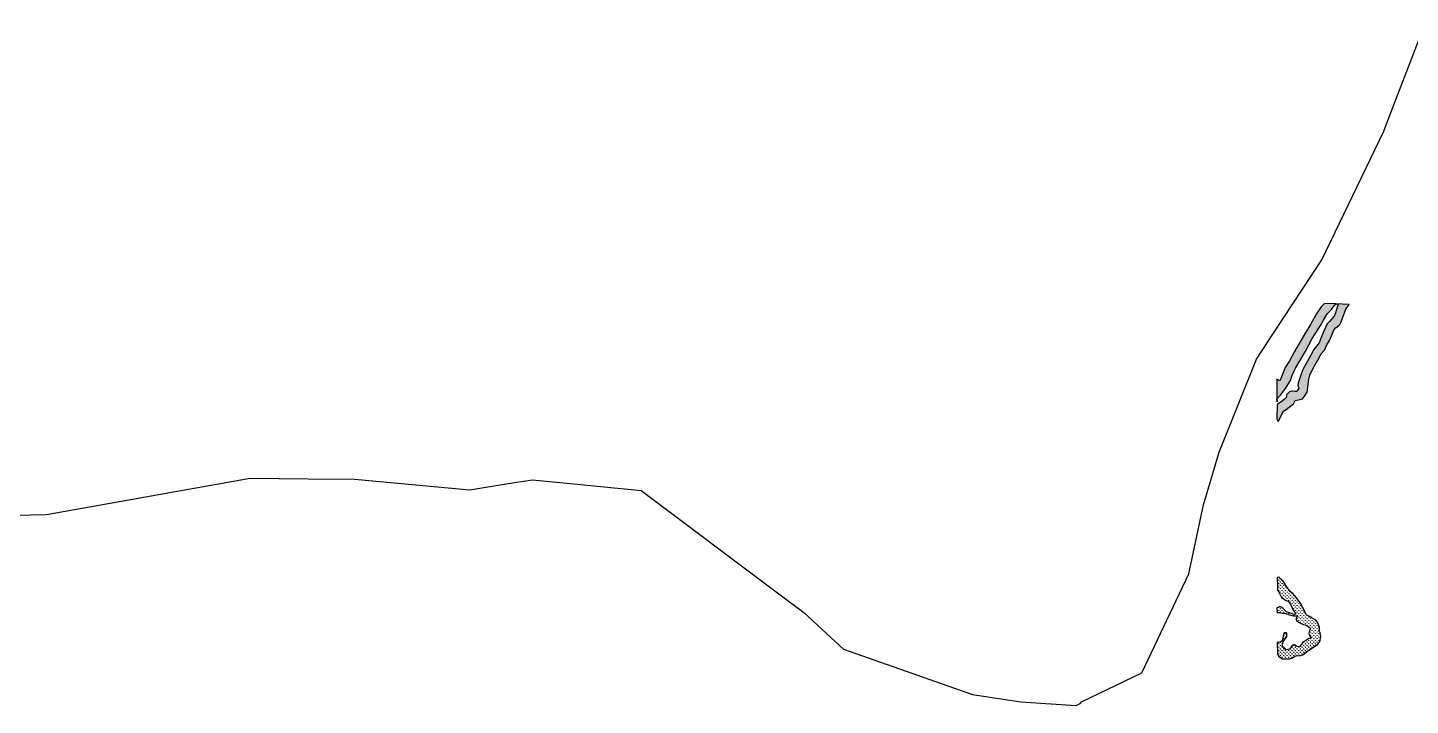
# Model space of a CAD drawing. Header units: metres. Extents: x 273377 to 358923, y 1974345 to 2116525.
# Drawn here: x 294704 to 302129, y 1988932 to 1992570 of the extents above; entities that cross this region are included whole.
import ezdxf

# ---------------------------------------------------------------- set-up
doc = ezdxf.new("R2010")
doc.units = ezdxf.units.M
doc.header["$MEASUREMENT"] = 0
doc.layers.add('DISTRICT BOUNDRY', color=86, linetype='Continuous')
doc.layers.add('MANGROOVES BUFFER ZONE', color=120, linetype='Continuous')
pattern_1 = [(90, (0, 0), (-8.98025612, 8.98025612), [2.38125, -15.57926224]), (45, (0, 0), (-8.98025612, 8.98025612), [2.38125, -10.31875]), (135, (0, 0), (-8.98025612, -8.98025612), [2.38125, -10.31875])]

msp = doc.modelspace()

# ---------------------------------------------------------------- hatches: boundary and pattern name
at = {"layer": 'MANGROOVES BUFFER ZONE'}
h = msp.add_hatch(dxfattribs=at)
h.set_pattern_fill('GRASS', color=256, scale=0.5)
h.set_pattern_definition(pattern_1)
h.paths.add_polyline_path([(301683.3, 1991034.5), (301704.1, 1991055.1), (301716, 1991071.2), (301724.3, 1991082.4), (301728.8, 1991086.3), (301735.8, 1991087.3), (301737, 1991087.1), (301738.3, 1991086.4), (301741.2, 1991081.2), (301737.3, 1991074.9), (301728.2, 1991039.6), (301721.1, 1991022), (301695.7, 1990992), (301682.6, 1990979.8), (301662.9, 1990937.7), (301650.3, 1990906.2), (301640.2, 1990878.9), (301611.2, 1990842.2), (301594.1, 1990811.9), (301552.4, 1990734.2), (301540, 1990699.7), (301527.8, 1990662.2), (301525.4, 1990648.8), (301529.2, 1990641.3), (301530.7, 1990634.8), (301525.6, 1990626.5), (301521.8, 1990620.8), (301517.3, 1990617.5), (301510.2, 1990617.8), (301498.8, 1990619.1), (301492.6, 1990619.1), (301479.7, 1990614.4), (301463.6, 1990599.2), (301463.6, 1990585.7), (301459.4, 1990580.4), (301451.6, 1990574.7), (301436.5, 1990561.8), (301424.1, 1990553.8), (301417.5, 1990548.9), (301414.5, 1990548), (301412.6, 1990470.7), (301419, 1990456.2), (301447.7, 1990511.2), (301462, 1990521), (301502.3, 1990551.4), (301510, 1990568), (301528.1, 1990571.8), (301549.3, 1990577.6), (301562.8, 1990592.8), (301575.5, 1990613), (301583.8, 1990683), (301589.8, 1990705.1), (301606.1, 1990738.7), (301639.8, 1990798.4), (301648.9, 1990816.5), (301669.2, 1990838.5), (301680.7, 1990867.4), (301694.4, 1990891.1), (301719.9, 1990949.3), (301727.4, 1990959.2), (301737, 1990964.6), (301749.9, 1990975.8), (301758.4, 1990991.2), (301764.7, 1991011.2), (301783, 1991059.3), (301800.2, 1991083.7), (301727.8, 1991088.3), (301696.6, 1991089.7), (301667.1, 1991087.2), (301663.4, 1991084.3), (301659.2, 1991080.9), (301650.6, 1991072.2), (301626.8, 1991036.9), (301593.6, 1990977.3), (301557.5, 1990918.1), (301506.4, 1990832.2), (301480.9, 1990781.4), (301457.4, 1990745.7), (301446, 1990716.7), (301428.4, 1990674.3), (301411.5, 1990682.7), (301412, 1990576.7), (301431.3, 1990597.7), (301458.8, 1990633.1), (301485.3, 1990676.1), (301491.4, 1990693.9), (301503.6, 1990723.7), (301514.8, 1990744.9), (301546.4, 1990799.1), (301564.5, 1990829.2), (301602.7, 1990901.2), (301621.5, 1990931.2), (301646.6, 1990971.9), (301662.6, 1991000.1)])
h = msp.add_hatch(dxfattribs=at)
h.set_pattern_fill('GRASS', color=256, scale=0.5)
h.set_pattern_definition(pattern_1)
h.paths.add_polyline_path([(301580.8, 1989225.6), (301588.8, 1989232), (301631.1, 1989259.3), (301643.9, 1989273.4), (301648.9, 1989301.2), (301644.2, 1989323), (301640.4, 1989328.4), (301641.6, 1989334.9), (301641.2, 1989352.4), (301632.9, 1989374.5), (301621.6, 1989388.7), (301596.3, 1989404.4), (301588.7, 1989408.2), (301574.7, 1989415.1), (301569.4, 1989419.6), (301558.4, 1989442.8), (301538.6, 1989481), (301516.7, 1989510.3), (301499, 1989532.4), (301484.6, 1989543.3), (301468.8, 1989563), (301451, 1989590), (301443.9, 1989600.5), (301427.4, 1989614.8), (301425.1, 1989620), (301414.6, 1989618.2), (301416.6, 1989571), (301416.3, 1989550.9), (301422.4, 1989540.9), (301432, 1989521.3), (301438.3, 1989511.1), (301462.1, 1989495), (301473.4, 1989490.6), (301483.2, 1989477.1), (301492.1, 1989461.5), (301500.9, 1989443.6), (301513.5, 1989427.8), (301511.8, 1989424), (301511.8, 1989421.3), (301507, 1989420.5), (301498.8, 1989422), (301479.9, 1989428.4), (301465.8, 1989433), (301444.6, 1989453.1), (301436.1, 1989458.7), (301431.7, 1989461.2), (301427.4, 1989461.2), (301421, 1989457.3), (301417.5, 1989456.5), (301411.9, 1989454.9), (301413.7, 1989430.9), (301426, 1989430.5), (301434.4, 1989428), (301443.1, 1989427.2), (301452, 1989426.4), (301460.9, 1989425.2), (301473.6, 1989419.2), (301502.1, 1989412), (301512.8, 1989412.8), (301521.4, 1989411.1), (301517.3, 1989401.2), (301514.7, 1989395.5), (301519.5, 1989386.6), (301529, 1989378.6), (301553.9, 1989366.9), (301570.3, 1989363.2), (301589.4, 1989350.8), (301591.3, 1989345.8), (301589.5, 1989338), (301587.1, 1989334.6), (301584.3, 1989320.1), (301586.3, 1989312.6), (301588.9, 1989306.1), (301592.6, 1989299.6), (301598.7, 1989296.5), (301595.4, 1989292.7), (301584.6, 1989290.6), (301571.4, 1989281.8), (301552.7, 1989271.4), (301536.3, 1989248.4), (301532, 1989246.5), (301526.8, 1989246.4), (301519.9, 1989248.5), (301511.7, 1989254.5), (301507.1, 1989256.3), (301503.5, 1989257), (301496.1, 1989254.5), (301488.7, 1989245.3), (301484.7, 1989237.8), (301479.6, 1989233.6), (301471.8, 1989231.7), (301462.1, 1989230.9), (301458.1, 1989233), (301452.6, 1989238.4), (301450.9, 1989244.7), (301444, 1989245.5), (301442.3, 1989247.8), (301441.9, 1989260.7), (301446.7, 1989272.7), (301465.5, 1989301.3), (301465.5, 1989308.6), (301465.5, 1989314.2), (301465.5, 1989318.6), (301464, 1989321.4), (301458.3, 1989323.2), (301451, 1989321.4), (301447.8, 1989311.3), (301444, 1989293.7), (301440.1, 1989278), (301433.3, 1989273.1), (301421.5, 1989270.1), (301414.6, 1989271.3), (301416.8, 1989207.5), (301422, 1989195.7), (301434, 1989187.8), (301442.7, 1989182.2), (301449.9, 1989181), (301460.3, 1989181), (301481.2, 1989181.2), (301495.9, 1989187.1), (301507, 1989195), (301516.5, 1989198.7), (301539.9, 1989200.3), (301551.5, 1989202.4)])

# ---------------------------------------------------------------- linework, layer by layer
at = {"layer": 'DISTRICT BOUNDRY'}
msp.add_polyline3d([(294646.1, 1989952.5, 0), (294719.4, 1989954.4, 0), (294805.7, 1989956.7, 0), (295898.7, 1990151.9, 0), (296210.9, 1990148.6, 0), (296459.9, 1990146, 0), (297078.3, 1990088.4, 0), (297154.3, 1990100.8, 0), (297318.7, 1990127.7, 0), (297415.2, 1990143.5, 0), (297747, 1990110.8, 0), (297999.3, 1990086, 0), (298745.2, 1989526.2, 0), (298872.5, 1989430.6, 0), (298970.2, 1989340.1, 0), (299084.5, 1989234.1, 0), (299778, 1988989.7, 0), (300038.3, 1988950.3, 0), (300334.9, 1988932.1, 0), (300356.6, 1988942.1, 0), (300363.4, 1988951.3, 0), (300687.7, 1989106.4, 0), (300940.3, 1989638, 0), (300945.7, 1989663.3, 0), (301018.7, 1990007.8, 0), (301103, 1990291.9, 0), (301303.1, 1990790.6, 0), (301395.3, 1990931, 0), (301653.6, 1991324.3, 0), (301986.5, 1992013.8, 0), (301999.6, 1992047.8, 0), (302200.7, 1992570.2, 0)], dxfattribs=at)
at = {"layer": 'MANGROOVES BUFFER ZONE', "flags": 128}
for points in [[(301800.2, 1991083.7), (301727.8, 1991088.3), (301696.6, 1991089.7), (301667.1, 1991087.2), (301663.4, 1991084.3), (301659.2, 1991080.9), (301650.6, 1991072.2), (301626.8, 1991036.9), (301593.6, 1990977.3), (301557.5, 1990918.1), (301506.4, 1990832.2), (301480.9, 1990781.4), (301457.4, 1990745.7), (301446, 1990716.7), (301428.4, 1990674.3), (301411.5, 1990682.7), (301412, 1990576.6), (301413.4, 1990560.6), (301412.1, 1990576.8), (301431.3, 1990597.7), (301458.8, 1990633.1), (301485.3, 1990676.1), (301491.4, 1990693.9), (301503.6, 1990723.7), (301514.8, 1990744.9), (301546.4, 1990799.1), (301564.5, 1990829.2), (301602.7, 1990901.2), (301621.5, 1990931.2), (301646.6, 1990971.9), (301662.6, 1991000.1), (301683.3, 1991034.5), (301704.1, 1991055.1), (301716, 1991071.2), (301724.3, 1991082.4), (301728.8, 1991086.3), (301735.8, 1991087.3), (301737, 1991087.1), (301738.3, 1991086.4), (301741.2, 1991081.2), (301737.3, 1991074.9), (301728.2, 1991039.6), (301721.1, 1991022), (301695.7, 1990992), (301682.6, 1990979.8), (301662.9, 1990937.7), (301650.3, 1990906.2), (301640.2, 1990878.9), (301611.2, 1990842.2), (301594.1, 1990811.9), (301552.4, 1990734.2), (301540, 1990699.7), (301527.8, 1990662.2), (301525.4, 1990648.8), (301529.2, 1990641.3), (301530.7, 1990634.8), (301525.6, 1990626.5), (301521.8, 1990620.8), (301517.3, 1990617.5), (301510.2, 1990617.8), (301498.8, 1990619.1), (301492.6, 1990619.1), (301479.7, 1990614.4), (301463.6, 1990599.2), (301463.6, 1990585.7), (301459.4, 1990580.4), (301451.6, 1990574.7), (301436.5, 1990561.8), (301424.1, 1990553.8), (301417.5, 1990548.9), (301414.5, 1990547.9), (301414.5, 1990547.8), (301412.6, 1990470.7), (301419, 1990456.2), (301447.7, 1990511.2), (301462, 1990521), (301502.3, 1990551.4), (301510, 1990568), (301528.1, 1990571.8), (301549.3, 1990577.6), (301562.8, 1990592.8), (301575.5, 1990613), (301583.8, 1990683), (301589.8, 1990705.1), (301606.1, 1990738.7), (301639.8, 1990798.4), (301648.9, 1990816.5), (301669.2, 1990838.5), (301680.7, 1990867.4), (301694.4, 1990891.1), (301719.9, 1990949.3), (301727.4, 1990959.2), (301737, 1990964.6), (301749.9, 1990975.8), (301758.4, 1990991.2), (301764.7, 1991011.2), (301783, 1991059.3)], [(301631.1, 1989259.3), (301643.9, 1989273.4), (301648.9, 1989301.2), (301644.2, 1989323), (301640.4, 1989328.4), (301641.6, 1989334.9), (301641.2, 1989352.4), (301632.9, 1989374.5), (301621.6, 1989388.7), (301596.3, 1989404.4), (301588.7, 1989408.2), (301574.7, 1989415.1), (301569.4, 1989419.6), (301558.4, 1989442.8), (301538.6, 1989481), (301516.7, 1989510.3), (301499, 1989532.4), (301484.6, 1989543.3), (301468.8, 1989563), (301451, 1989590), (301443.9, 1989600.5), (301427.4, 1989614.8), (301425.1, 1989620), (301414.6, 1989618.2), (301416.6, 1989571), (301416.3, 1989550.9), (301422.4, 1989540.9), (301432, 1989521.3), (301438.3, 1989511.1), (301462.1, 1989495), (301473.4, 1989490.6), (301483.2, 1989477.1), (301492.1, 1989461.5), (301500.9, 1989443.6), (301513.5, 1989427.8), (301511.8, 1989424), (301511.8, 1989421.3), (301507, 1989420.5), (301498.8, 1989422), (301479.9, 1989428.4), (301465.8, 1989433), (301444.6, 1989453.1), (301436.1, 1989458.7), (301431.7, 1989461.2), (301427.4, 1989461.2), (301421, 1989457.3), (301417.5, 1989456.5), (301411.9, 1989454.9), (301413.7, 1989430.9), (301426, 1989430.5), (301434.4, 1989428), (301443.1, 1989427.2), (301452, 1989426.4), (301460.9, 1989425.2), (301473.6, 1989419.2), (301502.1, 1989412), (301512.8, 1989412.8), (301521.4, 1989411.1), (301517.3, 1989401.2), (301514.7, 1989395.5), (301519.5, 1989386.6), (301529, 1989378.6), (301553.9, 1989366.9), (301570.3, 1989363.2), (301589.4, 1989350.8), (301591.3, 1989345.8), (301589.5, 1989338), (301587.1, 1989334.6), (301584.3, 1989320.1), (301586.3, 1989312.6), (301588.9, 1989306.1), (301592.6, 1989299.6), (301598.7, 1989296.5), (301595.4, 1989292.7), (301584.6, 1989290.6), (301571.4, 1989281.8), (301552.7, 1989271.4), (301536.3, 1989248.4), (301532, 1989246.5), (301526.8, 1989246.4), (301519.9, 1989248.5), (301511.7, 1989254.5), (301507.1, 1989256.3), (301503.5, 1989257), (301496.1, 1989254.5), (301488.7, 1989245.3), (301484.7, 1989237.8), (301479.6, 1989233.6), (301471.8, 1989231.7), (301462.1, 1989230.9), (301458.1, 1989233), (301452.6, 1989238.4), (301450.9, 1989244.7), (301444, 1989245.5), (301442.3, 1989247.8), (301441.9, 1989260.7), (301446.7, 1989272.7), (301465.5, 1989301.3), (301465.5, 1989308.6), (301465.5, 1989314.2), (301465.5, 1989318.6), (301464, 1989321.4), (301458.3, 1989323.2), (301451, 1989321.4), (301447.8, 1989311.3), (301444, 1989293.7), (301440.1, 1989278), (301433.3, 1989273.1), (301421.5, 1989270.1), (301414.6, 1989271.3), (301416.8, 1989207.5), (301422, 1989195.7), (301434, 1989187.8), (301442.7, 1989182.2), (301449.9, 1989181), (301460.3, 1989181), (301481.2, 1989181.2), (301495.9, 1989187.1), (301507, 1989195), (301516.5, 1989198.7), (301539.9, 1989200.3), (301551.5, 1989202.4), (301580.8, 1989225.6), (301588.8, 1989232)]]:
    msp.add_lwpolyline(points, close=True, dxfattribs=at)

doc.saveas('drawing.dxf')
